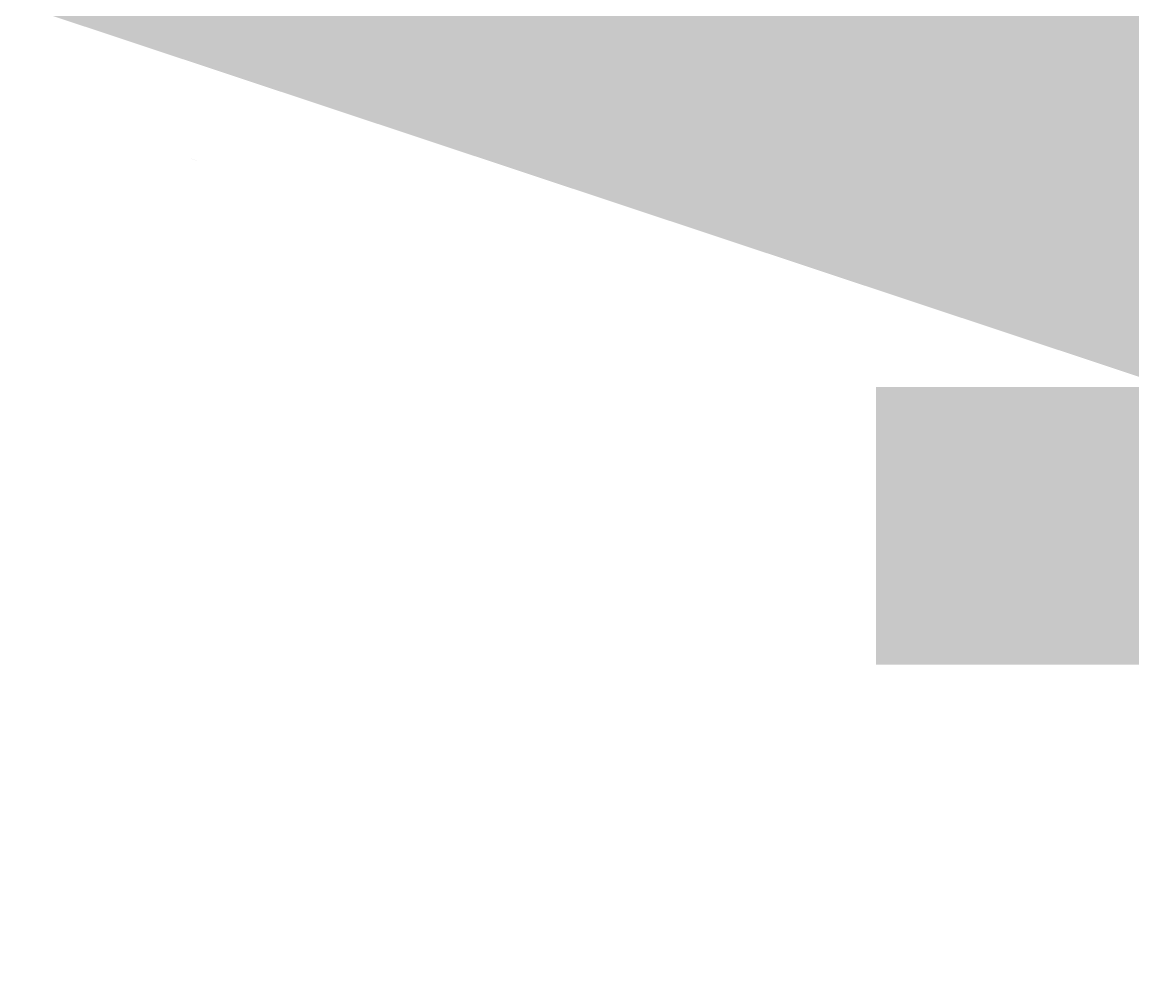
# Model space of a CAD drawing. Header units: millimetres. Extents: x 0 to 841, y 0 to 594.
# Drawn here: x 734.5859 to 734.6856, y 50.1188 to 50.2029 of the extents above; entities that cross this region are included whole.
import ezdxf

# ---------------------------------------------------------------- set-up
doc = ezdxf.new("R2010")
doc.units = ezdxf.units.MM

msp = doc.modelspace()

# ---------------------------------------------------------------- hatches: boundary and pattern name
at = {"true_color": 0xebbf68}
msp.add_hatch(color=7, dxfattribs=at).paths.add_polyline_path([(734.338966, 50.344407), (734.330578, 50.32763), (734.3223, 50.311074), (734.314077, 50.294629), (734.896635, 50.101199), (735.516094, 50.036672), (736.703421, 50.045739), (736.703421, 50.054127), (736.703421, 50.062405), (736.703421, 50.070628), (736.745364, 50.079016), (736.786753, 50.087294), (736.827866, 50.095517), (736.827866, 50.103905), (736.827866, 50.112183), (736.827866, 50.120406), (736.431969, 50.131404), (736.036276, 50.146218), (735.640761, 50.166923), (735.609491, 50.168853), (735.595837, 50.169698), (735.588095, 50.170184), (735.553525, 50.172257), (735.518954, 50.174341), (735.484383, 50.176431), (735.452065, 50.178524), (735.420173, 50.180585), (735.388486, 50.182628), (735.337259, 50.186175), (735.286081, 50.190281), (735.23497, 50.195073), (735.180114, 50.213016), (735.144566, 50.222469), (735.097857, 50.231535), (735.053952, 50.238525), (735.034781, 50.241577), (735.023912, 50.243308), (734.996397, 50.247684), (734.969242, 50.252015), (734.942276, 50.256325), (734.91353, 50.260842), (734.885155, 50.265305), (734.856956, 50.26974), (734.684577, 50.296836), (734.512026, 50.322139)])
at = {"true_color": 0xe9c06d}
msp.add_hatch(color=7, dxfattribs=at).paths.add_polyline_path([(734.338966, 50.344407), (734.330578, 50.32763), (734.3223, 50.311074), (734.314077, 50.294629), (734.425091, 50.258214), (734.537133, 50.22826), (734.65105, 50.202664), (734.673792, 50.198004), (734.69623, 50.193411), (734.718524, 50.188851), (734.759279, 50.179966), (734.777075, 50.176082), (734.787167, 50.173867), (734.809251, 50.16935), (734.831048, 50.164887), (734.8527, 50.160452), (734.896391, 50.151578), (734.924519, 50.147648), (734.961191, 50.145295), (734.977968, 50.162072), (734.994524, 50.178628), (735.010969, 50.195073), (734.966702, 50.235068), (734.91619, 50.255671), (734.816138, 50.274543), (734.782196, 50.280011), (734.767374, 50.282392), (734.758968, 50.283727), (734.619277, 50.306356), (734.479354, 50.32654)])
at = {"true_color": 0xd4d47f}
msp.add_hatch(color=7, dxfattribs=at).paths.add_polyline_path([(734.587856, 50.195073), (734.6404, 50.177558), (734.659758, 50.171106), (734.662523, 50.170184)])
at = {"true_color": 0xb6a36d}
msp.add_hatch(color=7, dxfattribs=at).paths.add_polyline_path([(734.662523, 50.170184), (734.662523, 50.161795), (734.662523, 50.153517), (734.662523, 50.145295), (734.721243, 50.145295), (734.779188, 50.145295), (734.836746, 50.145295), (734.836746, 50.153683), (734.836746, 50.161961), (734.836746, 50.170184), (734.778027, 50.170184), (734.720081, 50.170184)])

doc.saveas('drawing.dxf')
